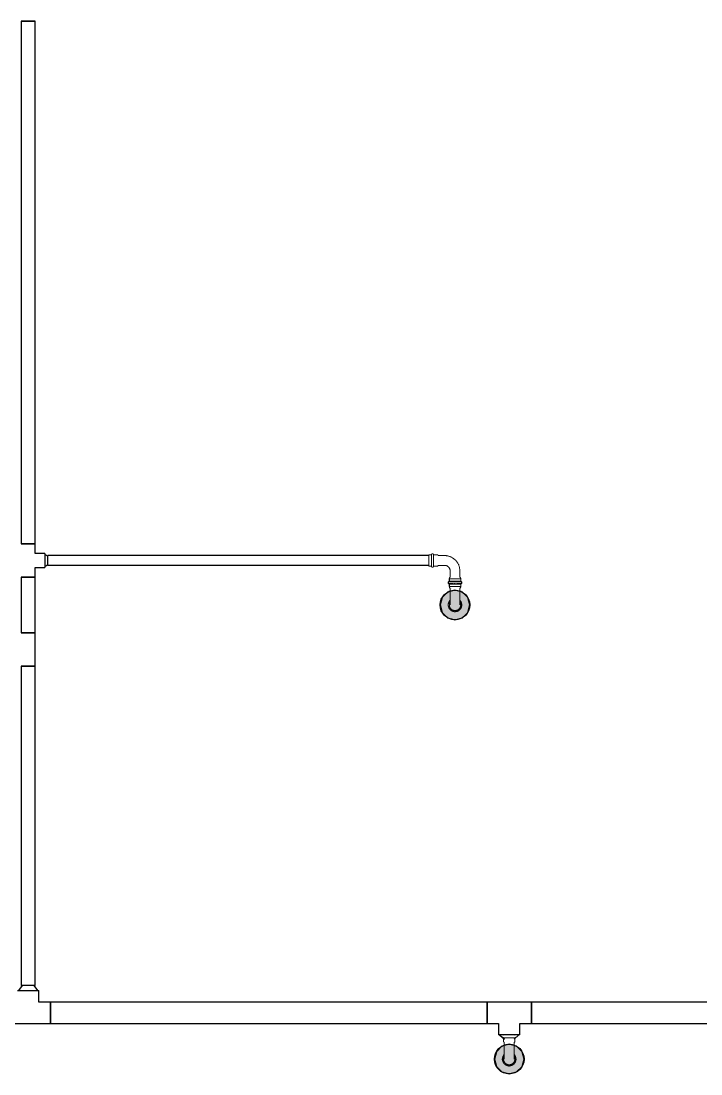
# Model space of a CAD drawing. Header units: inches. Extents: x -3327 to -1, y 8 to 1328.
# Drawn here: x -2197.8 to -2106.2, y 317.7 to 459.8 of the extents above; entities that cross this region are included whole.
import ezdxf

# ---------------------------------------------------------------- set-up
doc = ezdxf.new("R2010")
doc.units = ezdxf.units.IN
doc.header["$MEASUREMENT"] = 0
doc.layers.add('P-PIPE', color=3, linetype='Continuous', lineweight=9)
doc.layers.add('X - REF - FP', color=7, linetype='Continuous', true_color=0xb90000)

# ---------------------------------------------------------------- blocks, each defined once
blk = doc.blocks.new('Victaulic-VicPress316-Elbow 90-45deg Style P568_P571 - Standard-V12-SECOND LEVEL')
at = {"layer": 'P-PIPE'}
for p, q in [((-2140.07, 384.52), (-2140.07, 384.19)), ((-2139.31, 384.52), (-2140.07, 384.52)), ((-2140.07, 384.19), (-2139.31, 384.19)), ((-2140.07, 383.86), (-2140.07, 383.44)), ((-2138.54, 384.52), (-2139.31, 384.52)), ((-2139.31, 384.19), (-2138.54, 384.19)), ((-2138.54, 384.19), (-2138.54, 384.52)), ((-2138.54, 383.44), (-2138.54, 383.87)), ((-2139.96, 383.29), (-2139.96, 382.4)), ((-2139.77, 383.23), (-2139.77, 383.23)), ((-2138.65, 382.4), (-2138.65, 383.29))]:
    blk.add_line(p, q, dxfattribs=at)
at = {"layer": 'P-PIPE', "flags": 128}
for points in [[(-2140.07, 383.9), (-2140.08, 383.9), (-2140.09, 383.9), (-2140.09, 383.9), (-2140.1, 383.9), (-2140.1, 383.9), (-2140.11, 383.9), (-2140.11, 383.9), (-2140.12, 383.9), (-2140.12, 383.9), (-2140.13, 383.91), (-2140.14, 383.91), (-2140.14, 383.91), (-2140.15, 383.91), (-2140.15, 383.92), (-2140.16, 383.92), (-2140.16, 383.92), (-2140.17, 383.93), (-2140.17, 383.93), (-2140.17, 383.94), (-2140.18, 383.94), (-2140.18, 383.94), (-2140.19, 383.95), (-2140.19, 383.95), (-2140.19, 383.96), (-2140.2, 383.96), (-2140.2, 383.97), (-2140.2, 383.97), (-2140.2, 383.98), (-2140.21, 383.98), (-2140.21, 383.99), (-2140.21, 383.99), (-2140.21, 384), (-2140.21, 384), (-2140.22, 384.01), (-2140.22, 384.02), (-2140.22, 384.02), (-2140.22, 384.03), (-2140.22, 384.03), (-2140.22, 384.04), (-2140.22, 384.05), (-2140.22, 384.05), (-2140.22, 384.06), (-2140.22, 384.06), (-2140.22, 384.07), (-2140.22, 384.07), (-2140.21, 384.08), (-2140.21, 384.09), (-2140.21, 384.09), (-2140.21, 384.1), (-2140.21, 384.1), (-2140.2, 384.11), (-2140.2, 384.11), (-2140.2, 384.12), (-2140.19, 384.12), (-2140.19, 384.13), (-2140.19, 384.13), (-2140.18, 384.14), (-2140.18, 384.14), (-2140.18, 384.14), (-2140.17, 384.15), (-2140.17, 384.15), (-2140.16, 384.16), (-2140.16, 384.16), (-2140.15, 384.16), (-2140.15, 384.17), (-2140.14, 384.17), (-2140.14, 384.17), (-2140.13, 384.17), (-2140.13, 384.18), (-2140.12, 384.18), (-2140.12, 384.18), (-2140.11, 384.18), (-2140.11, 384.18), (-2140.1, 384.18), (-2140.09, 384.19), (-2140.09, 384.19), (-2140.08, 384.19), (-2140.08, 384.19), (-2140.07, 384.19)], [(-2139.31, 384.19), (-2139.34, 384.19), (-2139.37, 384.19), (-2139.4, 384.19), (-2139.43, 384.19), (-2139.46, 384.19), (-2139.49, 384.19), (-2139.52, 384.19), (-2139.55, 384.19), (-2139.58, 384.19), (-2139.61, 384.19), (-2139.63, 384.19), (-2139.66, 384.19), (-2139.69, 384.19), (-2139.71, 384.19), (-2139.74, 384.19), (-2139.76, 384.19), (-2139.79, 384.19), (-2139.81, 384.19), (-2139.84, 384.19), (-2139.86, 384.19), (-2139.88, 384.19), (-2139.9, 384.19), (-2139.92, 384.19), (-2139.93, 384.19), (-2139.95, 384.19), (-2139.97, 384.19), (-2139.98, 384.19), (-2140, 384.19), (-2140.01, 384.19), (-2140.02, 384.19), (-2140.03, 384.19), (-2140.04, 384.19), (-2140.05, 384.19), (-2140.06, 384.19), (-2140.06, 384.19), (-2140.07, 384.19), (-2140.07, 384.19), (-2140.07, 384.19), (-2140.07, 384.19), (-2140.07, 384.19)], [(-2140.07, 384.19), (-2140.07, 384.19), (-2140.07, 384.19), (-2140.07, 384.19), (-2140.06, 384.19), (-2140.06, 384.19), (-2140.05, 384.19), (-2140.04, 384.19), (-2140.03, 384.19)], [(-2140.06, 383.9), (-2140.07, 383.9), (-2140.07, 383.9), (-2140.07, 383.9), (-2140.07, 383.9), (-2140.07, 383.9)], [(-2140.07, 383.9), (-2140.07, 383.9), (-2140.07, 383.9), (-2140.07, 383.9), (-2140.06, 383.9), (-2140.06, 383.9), (-2140.05, 383.9), (-2140.04, 383.9), (-2140.03, 383.9), (-2140.02, 383.9), (-2140.01, 383.9), (-2140, 383.9), (-2139.99, 383.9), (-2139.97, 383.9), (-2139.96, 383.9), (-2139.94, 383.9), (-2139.92, 383.9), (-2139.9, 383.9), (-2139.88, 383.9), (-2139.86, 383.9), (-2139.84, 383.9), (-2139.82, 383.9), (-2139.8, 383.9), (-2139.77, 383.9), (-2139.75, 383.9), (-2139.72, 383.9), (-2139.7, 383.9), (-2139.67, 383.9), (-2139.64, 383.9), (-2139.61, 383.9), (-2139.58, 383.9), (-2139.56, 383.9), (-2139.53, 383.9)], [(-2139.44, 383.9), (-2139.41, 383.9), (-2139.38, 383.9), (-2139.35, 383.9), (-2139.32, 383.9), (-2139.31, 383.9)], [(-2138.54, 384.19), (-2138.54, 384.19), (-2138.54, 384.19), (-2138.55, 384.19), (-2138.55, 384.19), (-2138.56, 384.19), (-2138.56, 384.19), (-2138.57, 384.19), (-2138.58, 384.19), (-2138.59, 384.19), (-2138.6, 384.19), (-2138.61, 384.19), (-2138.63, 384.19), (-2138.64, 384.19), (-2138.66, 384.19), (-2138.67, 384.19), (-2138.69, 384.19), (-2138.71, 384.19), (-2138.73, 384.19), (-2138.75, 384.19), (-2138.77, 384.19), (-2138.8, 384.19), (-2138.82, 384.19), (-2138.84, 384.19), (-2138.87, 384.19), (-2138.89, 384.19), (-2138.92, 384.19), (-2138.95, 384.19), (-2138.97, 384.19), (-2139, 384.19), (-2139.03, 384.19), (-2139.06, 384.19), (-2139.09, 384.19), (-2139.12, 384.19), (-2139.15, 384.19), (-2139.18, 384.19), (-2139.21, 384.19), (-2139.24, 384.19), (-2139.27, 384.19), (-2139.3, 384.19), (-2139.31, 384.19)], [(-2139.31, 383.9), (-2139.28, 383.9), (-2139.25, 383.9), (-2139.22, 383.9)], [(-2139.1, 383.9), (-2139.07, 383.9), (-2139.04, 383.9), (-2139.01, 383.9), (-2138.98, 383.9), (-2138.95, 383.9), (-2138.93, 383.9), (-2138.9, 383.9), (-2138.87, 383.9), (-2138.85, 383.9), (-2138.83, 383.9)], [(-2138.83, 383.9), (-2138.8, 383.9), (-2138.78, 383.9), (-2138.76, 383.9), (-2138.74, 383.9), (-2138.72, 383.9), (-2138.7, 383.9), (-2138.68, 383.9), (-2138.66, 383.9), (-2138.65, 383.9), (-2138.63, 383.9), (-2138.62, 383.9), (-2138.6, 383.9), (-2138.59, 383.9), (-2138.58, 383.9), (-2138.57, 383.9), (-2138.56, 383.9), (-2138.56, 383.9), (-2138.55, 383.9), (-2138.55, 383.9), (-2138.54, 383.9), (-2138.54, 383.9), (-2138.54, 383.9), (-2138.54, 383.9)], [(-2138.58, 384.19), (-2138.57, 384.19), (-2138.56, 384.19), (-2138.56, 384.19), (-2138.55, 384.19), (-2138.55, 384.19), (-2138.54, 384.19), (-2138.54, 384.19), (-2138.54, 384.19), (-2138.54, 384.19)], [(-2138.54, 383.9), (-2138.54, 383.9), (-2138.54, 383.9), (-2138.55, 383.9), (-2138.55, 383.9), (-2138.56, 383.9)], [(-2138.54, 384.19), (-2138.53, 384.19), (-2138.53, 384.19), (-2138.52, 384.19), (-2138.52, 384.18), (-2138.51, 384.18), (-2138.51, 384.18), (-2138.5, 384.18), (-2138.49, 384.18), (-2138.49, 384.18), (-2138.48, 384.17), (-2138.48, 384.17), (-2138.47, 384.17), (-2138.47, 384.17), (-2138.46, 384.16), (-2138.46, 384.16), (-2138.45, 384.16), (-2138.45, 384.15), (-2138.44, 384.15), (-2138.44, 384.15), (-2138.44, 384.14), (-2138.43, 384.14), (-2138.43, 384.13), (-2138.42, 384.13), (-2138.42, 384.12), (-2138.42, 384.12), (-2138.42, 384.11), (-2138.41, 384.11), (-2138.41, 384.1), (-2138.41, 384.1), (-2138.4, 384.09), (-2138.4, 384.09), (-2138.4, 384.08), (-2138.4, 384.08), (-2138.4, 384.07), (-2138.4, 384.07), (-2138.4, 384.06), (-2138.4, 384.05), (-2138.4, 384.05), (-2138.4, 384.04), (-2138.4, 384.04), (-2138.4, 384.03), (-2138.4, 384.03), (-2138.4, 384.02), (-2138.4, 384.01), (-2138.4, 384.01), (-2138.4, 384), (-2138.4, 384), (-2138.4, 383.99), (-2138.41, 383.99), (-2138.41, 383.98), (-2138.41, 383.98), (-2138.41, 383.97), (-2138.42, 383.97), (-2138.42, 383.96), (-2138.42, 383.96), (-2138.43, 383.95), (-2138.43, 383.95), (-2138.43, 383.94), (-2138.44, 383.94), (-2138.44, 383.93), (-2138.45, 383.93), (-2138.45, 383.93), (-2138.46, 383.92), (-2138.46, 383.92), (-2138.47, 383.92), (-2138.47, 383.91), (-2138.48, 383.91), (-2138.48, 383.91), (-2138.49, 383.91), (-2138.49, 383.9), (-2138.5, 383.9), (-2138.5, 383.9), (-2138.51, 383.9), (-2138.51, 383.9), (-2138.52, 383.9), (-2138.53, 383.9), (-2138.53, 383.9), (-2138.54, 383.9), (-2138.54, 383.9)], [(-2139.96, 383.23), (-2139.97, 383.23), (-2139.98, 383.24), (-2139.99, 383.25), (-2140, 383.25), (-2140, 383.26), (-2140.01, 383.27), (-2140.02, 383.28), (-2140.02, 383.29), (-2140.03, 383.3), (-2140.04, 383.31), (-2140.04, 383.32), (-2140.05, 383.33), (-2140.05, 383.34), (-2140.06, 383.35), (-2140.06, 383.36), (-2140.06, 383.37), (-2140.07, 383.38), (-2140.07, 383.39), (-2140.07, 383.4), (-2140.07, 383.41), (-2140.07, 383.42), (-2140.07, 383.43), (-2140.07, 383.44), (-2140.07, 383.44)], [(-2139.96, 382.4), (-2139.96, 382.34), (-2139.96, 382.29), (-2139.96, 382.23), (-2139.96, 382.18), (-2139.96, 382.12), (-2139.96, 382.07), (-2139.96, 382.01), (-2139.96, 381.96), (-2139.96, 381.91), (-2139.96, 381.86), (-2139.96, 381.8), (-2139.96, 381.75), (-2139.96, 381.71), (-2139.96, 381.66), (-2139.96, 381.61), (-2139.96, 381.57), (-2139.96, 381.52), (-2139.96, 381.48), (-2139.96, 381.44), (-2139.96, 381.4), (-2139.96, 381.36), (-2139.96, 381.32), (-2139.96, 381.29), (-2139.96, 381.26), (-2139.96, 381.23), (-2139.96, 381.2), (-2139.96, 381.17), (-2139.96, 381.14), (-2139.96, 381.12), (-2139.96, 381.1), (-2139.96, 381.08), (-2139.96, 381.06), (-2139.96, 381.05), (-2139.96, 381.04), (-2139.96, 381.03), (-2139.96, 381.02), (-2139.96, 381.01), (-2139.96, 381.01), (-2139.96, 381), (-2139.96, 381)], [(-2138.54, 383.44), (-2138.54, 383.43), (-2138.54, 383.42), (-2138.54, 383.41), (-2138.54, 383.4), (-2138.55, 383.39), (-2138.55, 383.38), (-2138.55, 383.37), (-2138.55, 383.36), (-2138.56, 383.35), (-2138.56, 383.34), (-2138.57, 383.33), (-2138.57, 383.32), (-2138.58, 383.31), (-2138.58, 383.3), (-2138.59, 383.29), (-2138.59, 383.28), (-2138.6, 383.27), (-2138.61, 383.26), (-2138.62, 383.26), (-2138.62, 383.25), (-2138.63, 383.24), (-2138.64, 383.23), (-2138.65, 383.23), (-2138.65, 383.23)], [(-2138.65, 381), (-2138.65, 381.01), (-2138.65, 381.01), (-2138.65, 381.01), (-2138.65, 381.02), (-2138.65, 381.03), (-2138.65, 381.04), (-2138.65, 381.06), (-2138.65, 381.08), (-2138.65, 381.09), (-2138.65, 381.11), (-2138.65, 381.14), (-2138.65, 381.16), (-2138.65, 381.19), (-2138.65, 381.22), (-2138.65, 381.25), (-2138.65, 381.28), (-2138.65, 381.31), (-2138.65, 381.35), (-2138.65, 381.39), (-2138.65, 381.43), (-2138.65, 381.47), (-2138.65, 381.51), (-2138.65, 381.55), (-2138.65, 381.6), (-2138.65, 381.65), (-2138.65, 381.69), (-2138.65, 381.74), (-2138.65, 381.79), (-2138.65, 381.84), (-2138.65, 381.89), (-2138.65, 381.95), (-2138.65, 382), (-2138.65, 382.05), (-2138.65, 382.11), (-2138.65, 382.16), (-2138.65, 382.22), (-2138.65, 382.27), (-2138.65, 382.33), (-2138.65, 382.38), (-2138.65, 382.4)], [(-2139.96, 381.64), (-2139.99, 381.61), (-2140.01, 381.59), (-2140.03, 381.56), (-2140.05, 381.53), (-2140.07, 381.5), (-2140.09, 381.47), (-2140.11, 381.43), (-2140.13, 381.4), (-2140.14, 381.37), (-2140.16, 381.34), (-2140.17, 381.3), (-2140.18, 381.27), (-2140.19, 381.23), (-2140.2, 381.2), (-2140.21, 381.16), (-2140.21, 381.12), (-2140.22, 381.09), (-2140.22, 381.05), (-2140.22, 381.01), (-2140.22, 380.98), (-2140.22, 380.94), (-2140.21, 380.91), (-2140.21, 380.87), (-2140.2, 380.83), (-2140.2, 380.8), (-2140.19, 380.76), (-2140.18, 380.73), (-2140.16, 380.69), (-2140.15, 380.66), (-2140.14, 380.63), (-2140.12, 380.59), (-2140.1, 380.56), (-2140.08, 380.53), (-2140.07, 380.5), (-2140.04, 380.47), (-2140.02, 380.44), (-2140, 380.41), (-2139.97, 380.38), (-2139.95, 380.36), (-2139.92, 380.33), (-2139.9, 380.31), (-2139.87, 380.29), (-2139.84, 380.26), (-2139.81, 380.24), (-2139.78, 380.22), (-2139.75, 380.21), (-2139.71, 380.19), (-2139.68, 380.17), (-2139.65, 380.16), (-2139.61, 380.15), (-2139.58, 380.13), (-2139.54, 380.12), (-2139.51, 380.12), (-2139.47, 380.11), (-2139.44, 380.1), (-2139.4, 380.1), (-2139.36, 380.09), (-2139.33, 380.09), (-2139.31, 380.09)], [(-2139.97, 381.39), (-2139.98, 381.37), (-2140, 381.34), (-2140.01, 381.31), (-2140.02, 381.28), (-2140.03, 381.25), (-2140.04, 381.22), (-2140.05, 381.2), (-2140.06, 381.17), (-2140.06, 381.14), (-2140.07, 381.1), (-2140.07, 381.07), (-2140.07, 381.04), (-2140.07, 381.01), (-2140.07, 380.98), (-2140.07, 380.95), (-2140.07, 380.92), (-2140.07, 380.89), (-2140.06, 380.86), (-2140.05, 380.83), (-2140.05, 380.8), (-2140.04, 380.77), (-2140.03, 380.74), (-2140.02, 380.71), (-2140, 380.69), (-2139.99, 380.66), (-2139.98, 380.63), (-2139.96, 380.6), (-2139.94, 380.58), (-2139.93, 380.55), (-2139.91, 380.53), (-2139.89, 380.51), (-2139.87, 380.48), (-2139.85, 380.46), (-2139.82, 380.44), (-2139.8, 380.42), (-2139.78, 380.4), (-2139.75, 380.38), (-2139.73, 380.36), (-2139.7, 380.35), (-2139.68, 380.33), (-2139.65, 380.32), (-2139.62, 380.31), (-2139.59, 380.29), (-2139.56, 380.28), (-2139.53, 380.27), (-2139.51, 380.26), (-2139.48, 380.26), (-2139.45, 380.25), (-2139.42, 380.25), (-2139.38, 380.24), (-2139.35, 380.24), (-2139.32, 380.24), (-2139.31, 380.24)], [(-2139.31, 380.09), (-2139.27, 380.09), (-2139.23, 380.1), (-2139.2, 380.1), (-2139.16, 380.1), (-2139.13, 380.11), (-2139.09, 380.12), (-2139.06, 380.13), (-2139.02, 380.14), (-2138.99, 380.15), (-2138.95, 380.16), (-2138.92, 380.18), (-2138.89, 380.2), (-2138.85, 380.21), (-2138.82, 380.23), (-2138.79, 380.25), (-2138.76, 380.27), (-2138.73, 380.3), (-2138.71, 380.32), (-2138.68, 380.34), (-2138.65, 380.37), (-2138.63, 380.4), (-2138.6, 380.42), (-2138.58, 380.45), (-2138.56, 380.48), (-2138.54, 380.51), (-2138.52, 380.54), (-2138.5, 380.58), (-2138.49, 380.61), (-2138.47, 380.64), (-2138.46, 380.67), (-2138.44, 380.71), (-2138.43, 380.74), (-2138.42, 380.78), (-2138.42, 380.81), (-2138.41, 380.85), (-2138.4, 380.89), (-2138.4, 380.92), (-2138.4, 380.96), (-2138.4, 381), (-2138.4, 381.03), (-2138.4, 381.07), (-2138.4, 381.1), (-2138.41, 381.14), (-2138.41, 381.18), (-2138.42, 381.21), (-2138.43, 381.25), (-2138.44, 381.28), (-2138.45, 381.32), (-2138.46, 381.35), (-2138.48, 381.38), (-2138.49, 381.42), (-2138.51, 381.45), (-2138.53, 381.48), (-2138.55, 381.51), (-2138.57, 381.54), (-2138.59, 381.57), (-2138.61, 381.6), (-2138.64, 381.63)], [(-2139.31, 380.24), (-2139.28, 380.24), (-2139.25, 380.24), (-2139.22, 380.24), (-2139.18, 380.25), (-2139.15, 380.25), (-2139.12, 380.26), (-2139.1, 380.27), (-2139.07, 380.28), (-2139.04, 380.29), (-2139.01, 380.3), (-2138.98, 380.31), (-2138.95, 380.33), (-2138.93, 380.34), (-2138.9, 380.36), (-2138.87, 380.37), (-2138.85, 380.39), (-2138.83, 380.41), (-2138.8, 380.43), (-2138.78, 380.45), (-2138.76, 380.47), (-2138.74, 380.49), (-2138.72, 380.52), (-2138.7, 380.54), (-2138.68, 380.57), (-2138.66, 380.59), (-2138.65, 380.62), (-2138.63, 380.64), (-2138.62, 380.67), (-2138.6, 380.7), (-2138.59, 380.73), (-2138.58, 380.76), (-2138.57, 380.79), (-2138.56, 380.81), (-2138.56, 380.84), (-2138.55, 380.87), (-2138.55, 380.9), (-2138.54, 380.94), (-2138.54, 380.97), (-2138.54, 381), (-2138.54, 381.03), (-2138.54, 381.06), (-2138.55, 381.09), (-2138.55, 381.12), (-2138.55, 381.15), (-2138.56, 381.18), (-2138.57, 381.21), (-2138.58, 381.24), (-2138.59, 381.27), (-2138.6, 381.3), (-2138.61, 381.32), (-2138.62, 381.35), (-2138.64, 381.38), (-2138.65, 381.4)]]:
    blk.add_lwpolyline(points, dxfattribs=at)
blk = doc.blocks.new('Victaulic-VicPress316-Elbow 90-45deg Style P568_P571 - Standard-V13-SECOND LEVEL')
at = {"layer": 'P-PIPE'}
for p, q in [((-0.77, 3.52), (-0.77, 3.18)), ((0.77, 3.52), (-0.77, 3.52)), ((-0.77, 3.18), (0.77, 3.18)), ((-0.77, 2.89), (-0.77, 2.44)), ((-0.77, 2.89), (0.77, 2.89)), ((0.77, 3.18), (0.77, 3.52)), ((0.77, 2.44), (0.77, 2.89)), ((-0.66, 2.28), (-0.66, 1.39)), ((0.66, 1.39), (0.66, 2.28)), ((-3.18, 0.77), (-3.52, 0.77)), ((-3.52, 0.77), (-3.52, -0.77)), ((-3.18, -0.77), (-3.18, 0.77)), ((-2.44, 0.77), (-2.87, 0.77)), ((-1.39, 0.66), (-2.28, 0.66)), ((-3.52, -0.77), (-3.18, -0.77)), ((-2.87, -0.77), (-2.44, -0.77)), ((-2.28, -0.66), (-1.39, -0.66))]:
    blk.add_line(p, q, dxfattribs=at)
at = {"layer": 'P-PIPE', "flags": 128}
for points in [[(-0.77, 2.89), (-0.77, 2.89), (-0.78, 2.89), (-0.78, 2.89), (-0.79, 2.89), (-0.8, 2.89), (-0.8, 2.89), (-0.81, 2.9), (-0.81, 2.9), (-0.82, 2.9), (-0.82, 2.9), (-0.83, 2.9), (-0.83, 2.91), (-0.84, 2.91), (-0.84, 2.91), (-0.85, 2.92), (-0.85, 2.92), (-0.86, 2.92), (-0.86, 2.93), (-0.87, 2.93), (-0.87, 2.93), (-0.87, 2.94), (-0.88, 2.94), (-0.88, 2.95), (-0.89, 2.95), (-0.89, 2.96), (-0.89, 2.96), (-0.89, 2.97), (-0.9, 2.97), (-0.9, 2.98), (-0.9, 2.98), (-0.9, 2.99), (-0.91, 2.99), (-0.91, 3), (-0.91, 3.01), (-0.91, 3.01), (-0.91, 3.02), (-0.91, 3.02), (-0.91, 3.03), (-0.91, 3.03), (-0.91, 3.04), (-0.91, 3.05), (-0.91, 3.05), (-0.91, 3.06), (-0.91, 3.06), (-0.91, 3.07), (-0.91, 3.07), (-0.91, 3.08), (-0.9, 3.09), (-0.9, 3.09), (-0.9, 3.1), (-0.9, 3.1), (-0.89, 3.11), (-0.89, 3.11), (-0.89, 3.12), (-0.88, 3.12), (-0.88, 3.13), (-0.88, 3.13), (-0.87, 3.14), (-0.87, 3.14), (-0.86, 3.14), (-0.86, 3.15), (-0.86, 3.15), (-0.85, 3.15), (-0.85, 3.16), (-0.84, 3.16), (-0.84, 3.16), (-0.83, 3.17), (-0.83, 3.17), (-0.82, 3.17), (-0.82, 3.17), (-0.81, 3.17), (-0.8, 3.18), (-0.8, 3.18), (-0.79, 3.18), (-0.79, 3.18), (-0.78, 3.18), (-0.78, 3.18), (-0.77, 3.18), (-0.77, 3.18)], [(0.77, 3.18), (0.77, 3.18), (0.76, 3.18), (0.76, 3.18), (0.76, 3.18), (0.75, 3.18), (0.74, 3.18), (0.74, 3.18), (0.73, 3.18), (0.72, 3.18), (0.71, 3.18), (0.69, 3.18), (0.68, 3.18), (0.67, 3.18), (0.65, 3.18), (0.63, 3.18), (0.61, 3.18), (0.6, 3.18), (0.58, 3.18), (0.56, 3.18), (0.53, 3.18), (0.51, 3.18), (0.49, 3.18), (0.46, 3.18), (0.44, 3.18), (0.41, 3.18), (0.39, 3.18), (0.36, 3.18), (0.33, 3.18), (0.31, 3.18), (0.28, 3.18), (0.25, 3.18), (0.22, 3.18), (0.19, 3.18), (0.16, 3.18), (0.13, 3.18), (0.1, 3.18), (0.07, 3.18), (0.04, 3.18), (0.01, 3.18), (-0.02, 3.18), (-0.05, 3.18), (-0.08, 3.18), (-0.11, 3.18), (-0.14, 3.18), (-0.17, 3.18), (-0.2, 3.18), (-0.23, 3.18), (-0.26, 3.18), (-0.29, 3.18), (-0.32, 3.18), (-0.35, 3.18), (-0.37, 3.18), (-0.4, 3.18), (-0.43, 3.18), (-0.45, 3.18), (-0.48, 3.18), (-0.5, 3.18), (-0.52, 3.18), (-0.54, 3.18), (-0.57, 3.18), (-0.59, 3.18), (-0.6, 3.18), (-0.62, 3.18), (-0.64, 3.18), (-0.66, 3.18), (-0.67, 3.18), (-0.69, 3.18), (-0.7, 3.18), (-0.71, 3.18), (-0.72, 3.18), (-0.73, 3.18), (-0.74, 3.18), (-0.75, 3.18), (-0.75, 3.18), (-0.76, 3.18), (-0.76, 3.18), (-0.77, 3.18), (-0.77, 3.18), (-0.77, 3.18)], [(-0.77, 3.18), (-0.77, 3.18), (-0.76, 3.18), (-0.76, 3.18), (-0.76, 3.18), (-0.75, 3.18), (-0.74, 3.18), (-0.74, 3.18), (-0.73, 3.18)], [(-0.77, 2.89), (-0.77, 2.89), (-0.76, 2.89), (-0.76, 2.89), (-0.76, 2.89), (-0.75, 2.89), (-0.74, 2.89), (-0.74, 2.89), (-0.73, 2.89), (-0.72, 2.89), (-0.71, 2.89), (-0.69, 2.89), (-0.68, 2.89), (-0.67, 2.89), (-0.65, 2.89), (-0.63, 2.89), (-0.61, 2.89), (-0.6, 2.89), (-0.58, 2.89), (-0.56, 2.89), (-0.53, 2.89), (-0.51, 2.89), (-0.49, 2.89), (-0.46, 2.89), (-0.44, 2.89), (-0.41, 2.89), (-0.39, 2.89), (-0.36, 2.89), (-0.33, 2.89), (-0.31, 2.89), (-0.28, 2.89), (-0.25, 2.89), (-0.22, 2.89), (-0.19, 2.89), (-0.16, 2.89), (-0.13, 2.89), (-0.1, 2.89), (-0.07, 2.89), (-0.04, 2.89), (-0.01, 2.89), (0.02, 2.89), (0.05, 2.89), (0.08, 2.89), (0.11, 2.89), (0.14, 2.89), (0.17, 2.89), (0.2, 2.89), (0.23, 2.89), (0.26, 2.89), (0.29, 2.89), (0.32, 2.89), (0.35, 2.89), (0.37, 2.89), (0.4, 2.89), (0.43, 2.89), (0.45, 2.89), (0.48, 2.89), (0.5, 2.89), (0.52, 2.89), (0.54, 2.89), (0.57, 2.89), (0.59, 2.89), (0.6, 2.89), (0.62, 2.89), (0.64, 2.89), (0.66, 2.89), (0.67, 2.89), (0.69, 2.89), (0.7, 2.89), (0.71, 2.89), (0.72, 2.89), (0.73, 2.89), (0.74, 2.89), (0.75, 2.89), (0.75, 2.89), (0.76, 2.89), (0.76, 2.89), (0.77, 2.89), (0.77, 2.89), (0.77, 2.89)], [(-0.72, 2.89), (-0.73, 2.89), (-0.74, 2.89), (-0.75, 2.89), (-0.75, 2.89), (-0.76, 2.89), (-0.76, 2.89), (-0.77, 2.89), (-0.77, 2.89), (-0.77, 2.89)], [(0.72, 3.18), (0.73, 3.18), (0.74, 3.18), (0.75, 3.18), (0.75, 3.18), (0.76, 3.18), (0.76, 3.18), (0.77, 3.18), (0.77, 3.18), (0.77, 3.18)], [(0.77, 2.89), (0.77, 2.89), (0.76, 2.89), (0.76, 2.89), (0.76, 2.89), (0.75, 2.89), (0.74, 2.89), (0.74, 2.89), (0.73, 2.89)], [(0.77, 3.18), (0.77, 3.18), (0.78, 3.18), (0.78, 3.18), (0.79, 3.18), (0.8, 3.18), (0.8, 3.18), (0.81, 3.18), (0.81, 3.17), (0.82, 3.17), (0.82, 3.17), (0.83, 3.17), (0.83, 3.17), (0.84, 3.16), (0.84, 3.16), (0.85, 3.16), (0.85, 3.15), (0.86, 3.15), (0.86, 3.15), (0.87, 3.14), (0.87, 3.14), (0.87, 3.13), (0.88, 3.13), (0.88, 3.12), (0.89, 3.12), (0.89, 3.11), (0.89, 3.11), (0.89, 3.1), (0.9, 3.1), (0.9, 3.09), (0.9, 3.09), (0.9, 3.08), (0.91, 3.08), (0.91, 3.07), (0.91, 3.07), (0.91, 3.06), (0.91, 3.05), (0.91, 3.05), (0.91, 3.04), (0.91, 3.04), (0.91, 3.03), (0.91, 3.03), (0.91, 3.02), (0.91, 3.01), (0.91, 3.01), (0.91, 3), (0.91, 3), (0.91, 2.99), (0.9, 2.99), (0.9, 2.98), (0.9, 2.98), (0.9, 2.97), (0.89, 2.97), (0.89, 2.96), (0.89, 2.96), (0.88, 2.95), (0.88, 2.95), (0.88, 2.94), (0.87, 2.94), (0.87, 2.93), (0.86, 2.93), (0.86, 2.92), (0.86, 2.92), (0.85, 2.92), (0.85, 2.91), (0.84, 2.91), (0.84, 2.91), (0.83, 2.91), (0.83, 2.9), (0.82, 2.9), (0.82, 2.9), (0.81, 2.9), (0.8, 2.9), (0.8, 2.89), (0.79, 2.89), (0.79, 2.89), (0.78, 2.89), (0.78, 2.89), (0.77, 2.89), (0.77, 2.89)], [(-0.66, 2.22), (-0.67, 2.23), (-0.67, 2.23), (-0.68, 2.24), (-0.69, 2.25), (-0.7, 2.26), (-0.7, 2.27), (-0.71, 2.27), (-0.72, 2.28), (-0.72, 2.29), (-0.73, 2.3), (-0.73, 2.31), (-0.74, 2.32), (-0.74, 2.33), (-0.75, 2.34), (-0.75, 2.35), (-0.76, 2.36), (-0.76, 2.37), (-0.76, 2.38), (-0.76, 2.39), (-0.76, 2.4), (-0.77, 2.42), (-0.77, 2.43), (-0.77, 2.44), (-0.77, 2.44)], [(0.77, 2.44), (0.77, 2.43), (0.77, 2.42), (0.76, 2.41), (0.76, 2.4), (0.76, 2.38), (0.76, 2.37), (0.76, 2.36), (0.75, 2.35), (0.75, 2.34), (0.74, 2.33), (0.74, 2.32), (0.74, 2.31), (0.73, 2.3), (0.72, 2.29), (0.72, 2.29), (0.71, 2.28), (0.71, 2.27), (0.7, 2.26), (0.69, 2.25), (0.68, 2.24), (0.68, 2.24), (0.67, 2.23), (0.66, 2.22), (0.66, 2.22)], [(-3.18, 0.77), (-3.18, 0.77), (-3.18, 0.78), (-3.18, 0.78), (-3.18, 0.79), (-3.18, 0.8), (-3.18, 0.8), (-3.18, 0.81), (-3.17, 0.81), (-3.17, 0.82), (-3.17, 0.82), (-3.17, 0.83), (-3.17, 0.83), (-3.16, 0.84), (-3.16, 0.84), (-3.16, 0.85), (-3.15, 0.85), (-3.15, 0.86), (-3.15, 0.86), (-3.14, 0.87), (-3.14, 0.87), (-3.13, 0.87), (-3.13, 0.88), (-3.12, 0.88), (-3.12, 0.89), (-3.11, 0.89), (-3.11, 0.89), (-3.1, 0.89), (-3.1, 0.9), (-3.09, 0.9), (-3.09, 0.9), (-3.08, 0.9), (-3.08, 0.91), (-3.07, 0.91), (-3.07, 0.91), (-3.06, 0.91), (-3.05, 0.91), (-3.05, 0.91), (-3.04, 0.91), (-3.04, 0.91), (-3.03, 0.91), (-3.03, 0.91), (-3.02, 0.91), (-3.01, 0.91), (-3.01, 0.91), (-3, 0.91), (-3, 0.91), (-2.99, 0.91), (-2.99, 0.9), (-2.98, 0.9), (-2.98, 0.9), (-2.97, 0.9), (-2.97, 0.89), (-2.96, 0.89), (-2.96, 0.89), (-2.95, 0.88), (-2.95, 0.88), (-2.94, 0.88), (-2.94, 0.87), (-2.93, 0.87), (-2.93, 0.86), (-2.92, 0.86), (-2.92, 0.86), (-2.92, 0.85), (-2.91, 0.85), (-2.91, 0.84), (-2.91, 0.84), (-2.91, 0.83), (-2.9, 0.83), (-2.9, 0.82), (-2.9, 0.82), (-2.9, 0.81), (-2.9, 0.8), (-2.89, 0.8), (-2.89, 0.79), (-2.89, 0.79), (-2.89, 0.78), (-2.89, 0.78), (-2.89, 0.77), (-2.89, 0.77)], [(-3.18, 0.77), (-3.18, 0.77), (-3.18, 0.76), (-3.18, 0.76), (-3.18, 0.76), (-3.18, 0.75), (-3.18, 0.74), (-3.18, 0.74), (-3.18, 0.73), (-3.18, 0.72), (-3.18, 0.71), (-3.18, 0.69), (-3.18, 0.68), (-3.18, 0.67), (-3.18, 0.65), (-3.18, 0.63), (-3.18, 0.61), (-3.18, 0.6), (-3.18, 0.58), (-3.18, 0.56), (-3.18, 0.53), (-3.18, 0.51), (-3.18, 0.49), (-3.18, 0.46), (-3.18, 0.44), (-3.18, 0.41), (-3.18, 0.39), (-3.18, 0.36), (-3.18, 0.33), (-3.18, 0.31), (-3.18, 0.28), (-3.18, 0.25), (-3.18, 0.22), (-3.18, 0.19), (-3.18, 0.16), (-3.18, 0.13), (-3.18, 0.1), (-3.18, 0.07), (-3.18, 0.04), (-3.18, 0.01), (-3.18, -0.02), (-3.18, -0.05), (-3.18, -0.08), (-3.18, -0.11), (-3.18, -0.14), (-3.18, -0.17), (-3.18, -0.2), (-3.18, -0.23), (-3.18, -0.26), (-3.18, -0.29), (-3.18, -0.32), (-3.18, -0.35), (-3.18, -0.37), (-3.18, -0.4), (-3.18, -0.43), (-3.18, -0.45), (-3.18, -0.48), (-3.18, -0.5), (-3.18, -0.52), (-3.18, -0.54), (-3.18, -0.57), (-3.18, -0.59), (-3.18, -0.6), (-3.18, -0.62), (-3.18, -0.64), (-3.18, -0.66), (-3.18, -0.67), (-3.18, -0.69), (-3.18, -0.7), (-3.18, -0.71), (-3.18, -0.72), (-3.18, -0.73), (-3.18, -0.74), (-3.18, -0.75), (-3.18, -0.75), (-3.18, -0.76), (-3.18, -0.76), (-3.18, -0.77), (-3.18, -0.77), (-3.18, -0.77)], [(-3.18, 0.72), (-3.18, 0.73), (-3.18, 0.74), (-3.18, 0.75), (-3.18, 0.75), (-3.18, 0.76), (-3.18, 0.76), (-3.18, 0.77), (-3.18, 0.77), (-3.18, 0.77)], [(-2.89, 0.48), (-2.89, 0.5), (-2.89, 0.52), (-2.89, 0.54), (-2.89, 0.57), (-2.89, 0.59), (-2.89, 0.6), (-2.89, 0.62), (-2.89, 0.64), (-2.89, 0.66), (-2.89, 0.67), (-2.89, 0.69), (-2.89, 0.7), (-2.89, 0.71), (-2.89, 0.72), (-2.89, 0.73), (-2.89, 0.74), (-2.89, 0.75), (-2.89, 0.75), (-2.89, 0.76), (-2.89, 0.76), (-2.89, 0.77), (-2.89, 0.77), (-2.89, 0.77)], [(-2.89, 0.77), (-2.89, 0.77), (-2.89, 0.76), (-2.89, 0.76), (-2.89, 0.76), (-2.89, 0.75), (-2.89, 0.74)], [(-2.89, -0.53), (-2.89, -0.51), (-2.89, -0.49), (-2.89, -0.46), (-2.89, -0.44), (-2.89, -0.41), (-2.89, -0.39), (-2.89, -0.36), (-2.89, -0.33), (-2.89, -0.31), (-2.89, -0.28), (-2.89, -0.25), (-2.89, -0.22), (-2.89, -0.19), (-2.89, -0.16), (-2.89, -0.13), (-2.89, -0.1), (-2.89, -0.07), (-2.89, -0.04), (-2.89, -0.01), (-2.89, 0.02), (-2.89, 0.05), (-2.89, 0.08), (-2.89, 0.11), (-2.89, 0.14), (-2.89, 0.17), (-2.89, 0.2), (-2.89, 0.23), (-2.89, 0.26), (-2.89, 0.29), (-2.89, 0.32), (-2.89, 0.35), (-2.89, 0.37), (-2.89, 0.4), (-2.89, 0.43)], [(-2.44, 0.77), (-2.43, 0.77), (-2.42, 0.77), (-2.41, 0.76), (-2.4, 0.76), (-2.38, 0.76), (-2.37, 0.76), (-2.36, 0.76), (-2.35, 0.75), (-2.34, 0.75), (-2.33, 0.74), (-2.32, 0.74), (-2.31, 0.74), (-2.3, 0.73), (-2.29, 0.72), (-2.29, 0.72), (-2.28, 0.71), (-2.27, 0.71), (-2.26, 0.7), (-2.25, 0.69), (-2.24, 0.68), (-2.24, 0.68), (-2.23, 0.67), (-2.22, 0.66), (-2.22, 0.66)], [(-0.66, 1.39), (-0.66, 1.36), (-0.66, 1.33), (-0.66, 1.3), (-0.67, 1.28), (-0.67, 1.25), (-0.68, 1.22), (-0.69, 1.19), (-0.69, 1.16), (-0.7, 1.13), (-0.72, 1.11), (-0.73, 1.08), (-0.74, 1.05), (-0.75, 1.03), (-0.77, 1), (-0.79, 0.98), (-0.8, 0.95), (-0.82, 0.93), (-0.84, 0.91), (-0.86, 0.89), (-0.88, 0.87), (-0.9, 0.85), (-0.92, 0.83), (-0.95, 0.81), (-0.97, 0.79), (-1, 0.77), (-1.02, 0.76), (-1.05, 0.74), (-1.07, 0.73), (-1.1, 0.72), (-1.13, 0.71), (-1.15, 0.7), (-1.18, 0.69), (-1.21, 0.68), (-1.24, 0.67), (-1.27, 0.67), (-1.3, 0.66), (-1.33, 0.66), (-1.36, 0.66), (-1.39, 0.66), (-1.39, 0.66)], [(-1.39, -0.66), (-1.31, -0.66), (-1.23, -0.65), (-1.15, -0.64), (-1.07, -0.63), (-0.99, -0.62), (-0.91, -0.6), (-0.83, -0.58), (-0.75, -0.55), (-0.67, -0.53), (-0.59, -0.5), (-0.52, -0.46), (-0.45, -0.43), (-0.37, -0.39), (-0.3, -0.34), (-0.24, -0.3), (-0.17, -0.25), (-0.1, -0.2), (-0.04, -0.15), (0.02, -0.09), (0.08, -0.04), (0.13, 0.02), (0.19, 0.09), (0.24, 0.15), (0.29, 0.22), (0.33, 0.29), (0.38, 0.35), (0.42, 0.43), (0.45, 0.5), (0.49, 0.57), (0.52, 0.65), (0.55, 0.73), (0.57, 0.81), (0.59, 0.88), (0.61, 0.96), (0.63, 1.04), (0.64, 1.13), (0.65, 1.21), (0.65, 1.29), (0.66, 1.37), (0.66, 1.39)], [(-3.18, -0.77), (-3.18, -0.77), (-3.18, -0.76), (-3.18, -0.76), (-3.18, -0.76), (-3.18, -0.75), (-3.18, -0.74), (-3.18, -0.74), (-3.18, -0.73)], [(-2.89, -0.77), (-2.89, -0.77), (-2.89, -0.78), (-2.89, -0.78), (-2.89, -0.79), (-2.89, -0.8), (-2.89, -0.8), (-2.9, -0.81), (-2.9, -0.81), (-2.9, -0.82), (-2.9, -0.82), (-2.9, -0.83), (-2.91, -0.83), (-2.91, -0.84), (-2.91, -0.84), (-2.92, -0.85), (-2.92, -0.85), (-2.92, -0.86), (-2.93, -0.86), (-2.93, -0.87), (-2.93, -0.87), (-2.94, -0.87), (-2.94, -0.88), (-2.95, -0.88), (-2.95, -0.89), (-2.96, -0.89), (-2.96, -0.89), (-2.97, -0.89), (-2.97, -0.9), (-2.98, -0.9), (-2.98, -0.9), (-2.99, -0.9), (-2.99, -0.91), (-3, -0.91), (-3.01, -0.91), (-3.01, -0.91), (-3.02, -0.91), (-3.02, -0.91), (-3.03, -0.91), (-3.03, -0.91), (-3.04, -0.91), (-3.05, -0.91), (-3.05, -0.91), (-3.06, -0.91), (-3.06, -0.91), (-3.07, -0.91), (-3.07, -0.91), (-3.08, -0.91), (-3.09, -0.9), (-3.09, -0.9), (-3.1, -0.9), (-3.1, -0.9), (-3.11, -0.89), (-3.11, -0.89), (-3.12, -0.89), (-3.12, -0.88), (-3.13, -0.88), (-3.13, -0.88), (-3.14, -0.87), (-3.14, -0.87), (-3.14, -0.86), (-3.15, -0.86), (-3.15, -0.86), (-3.15, -0.85), (-3.16, -0.85), (-3.16, -0.84), (-3.16, -0.84), (-3.17, -0.83), (-3.17, -0.83), (-3.17, -0.82), (-3.17, -0.82), (-3.17, -0.81), (-3.18, -0.8), (-3.18, -0.8), (-3.18, -0.79), (-3.18, -0.79), (-3.18, -0.78), (-3.18, -0.78), (-3.18, -0.77), (-3.18, -0.77)], [(-2.89, -0.77), (-2.89, -0.77), (-2.89, -0.76), (-2.89, -0.76), (-2.89, -0.76), (-2.89, -0.75), (-2.89, -0.74), (-2.89, -0.74), (-2.89, -0.73), (-2.89, -0.72), (-2.89, -0.71), (-2.89, -0.69), (-2.89, -0.68), (-2.89, -0.67), (-2.89, -0.65), (-2.89, -0.63), (-2.89, -0.61), (-2.89, -0.6), (-2.89, -0.58), (-2.89, -0.56), (-2.89, -0.54)], [(-2.89, -0.75), (-2.89, -0.76), (-2.89, -0.76), (-2.89, -0.77), (-2.89, -0.77), (-2.89, -0.77)], [(-2.22, -0.66), (-2.23, -0.67), (-2.23, -0.67), (-2.24, -0.68), (-2.25, -0.69), (-2.26, -0.7), (-2.27, -0.7), (-2.27, -0.71), (-2.28, -0.72), (-2.29, -0.72), (-2.3, -0.73), (-2.31, -0.73), (-2.32, -0.74), (-2.33, -0.74), (-2.34, -0.75), (-2.35, -0.75), (-2.36, -0.76), (-2.37, -0.76), (-2.38, -0.76), (-2.39, -0.76), (-2.4, -0.76), (-2.42, -0.77), (-2.43, -0.77), (-2.44, -0.77), (-2.44, -0.77)]]:
    blk.add_lwpolyline(points, dxfattribs=at)
blk = doc.blocks.new('Victaulic-VicPress316-Elbow 90-45deg Style P568_P571 - Standard-V14-SECOND LEVEL')
at = {"layer": 'P-PIPE'}
for p, q in [((-2132.77, 322.6), (-2132.77, 322.18)), ((-2131.23, 322.92), (-2131.22, 322.92)), ((-2131.23, 322.18), (-2131.23, 322.6)), ((-2132.66, 322.03), (-2132.66, 321.14)), ((-2131.34, 321.14), (-2131.34, 322.03))]:
    blk.add_line(p, q, dxfattribs=at)
at = {"layer": 'P-PIPE', "flags": 128}
for points in [[(-2132.77, 322.63), (-2132.77, 322.63), (-2132.78, 322.63), (-2132.78, 322.63), (-2132.79, 322.64), (-2132.8, 322.64), (-2132.8, 322.64), (-2132.81, 322.64), (-2132.81, 322.64), (-2132.82, 322.64), (-2132.82, 322.64), (-2132.83, 322.65), (-2132.83, 322.65), (-2132.84, 322.65), (-2132.84, 322.66), (-2132.85, 322.66), (-2132.85, 322.66), (-2132.86, 322.67), (-2132.86, 322.67), (-2132.87, 322.67), (-2132.87, 322.68), (-2132.87, 322.68), (-2132.88, 322.69), (-2132.88, 322.69), (-2132.89, 322.7), (-2132.89, 322.7), (-2132.89, 322.71), (-2132.89, 322.71), (-2132.9, 322.72), (-2132.9, 322.72), (-2132.9, 322.73)], [(-2132.78, 322.92), (-2132.78, 322.92), (-2132.77, 322.92)], [(-2132.76, 322.92), (-2132.76, 322.92), (-2132.77, 322.92), (-2132.77, 322.92), (-2132.77, 322.92)], [(-2132.77, 322.92), (-2132.77, 322.92), (-2132.76, 322.92), (-2132.76, 322.92)], [(-2132.75, 322.63), (-2132.76, 322.63), (-2132.76, 322.63), (-2132.76, 322.63), (-2132.77, 322.63), (-2132.77, 322.63), (-2132.77, 322.63)], [(-2132.77, 322.63), (-2132.77, 322.63), (-2132.76, 322.63), (-2132.76, 322.63), (-2132.76, 322.63), (-2132.75, 322.63), (-2132.74, 322.63), (-2132.74, 322.63), (-2132.73, 322.63), (-2132.72, 322.63), (-2132.71, 322.63), (-2132.69, 322.63), (-2132.68, 322.63), (-2132.67, 322.63), (-2132.65, 322.63), (-2132.63, 322.63), (-2132.61, 322.63), (-2132.6, 322.63), (-2132.58, 322.63), (-2132.56, 322.63), (-2132.53, 322.63), (-2132.51, 322.63), (-2132.49, 322.63), (-2132.46, 322.63), (-2132.44, 322.63), (-2132.41, 322.63), (-2132.39, 322.63), (-2132.36, 322.63), (-2132.33, 322.63), (-2132.31, 322.63), (-2132.28, 322.63), (-2132.25, 322.63), (-2132.22, 322.63), (-2132.19, 322.63), (-2132.16, 322.63), (-2132.13, 322.63), (-2132.1, 322.63), (-2132.07, 322.63), (-2132.04, 322.63), (-2132.02, 322.63)], [(-2131.97, 322.63), (-2131.94, 322.63), (-2131.91, 322.63), (-2131.88, 322.63), (-2131.85, 322.63), (-2131.82, 322.63), (-2131.79, 322.63), (-2131.76, 322.63), (-2131.73, 322.63), (-2131.7, 322.63), (-2131.67, 322.63), (-2131.65, 322.63), (-2131.62, 322.63), (-2131.59, 322.63), (-2131.57, 322.63), (-2131.54, 322.63), (-2131.52, 322.63), (-2131.49, 322.63), (-2131.47, 322.63), (-2131.45, 322.63), (-2131.43, 322.63), (-2131.41, 322.63), (-2131.39, 322.63), (-2131.37, 322.63), (-2131.36, 322.63), (-2131.34, 322.63), (-2131.32, 322.63), (-2131.31, 322.63), (-2131.3, 322.63), (-2131.29, 322.63), (-2131.28, 322.63), (-2131.27, 322.63), (-2131.26, 322.63), (-2131.25, 322.63), (-2131.24, 322.63), (-2131.24, 322.63), (-2131.24, 322.63), (-2131.23, 322.63), (-2131.23, 322.63), (-2131.23, 322.63)], [(-2131.23, 322.63), (-2131.23, 322.63), (-2131.24, 322.63), (-2131.24, 322.63), (-2131.24, 322.63), (-2131.25, 322.63)], [(-2131.24, 322.92), (-2131.24, 322.92), (-2131.23, 322.92), (-2131.23, 322.92), (-2131.23, 322.92)], [(-2131.23, 322.92), (-2131.23, 322.92), (-2131.24, 322.92), (-2131.24, 322.92), (-2131.24, 322.92)], [(-2131.1, 322.72), (-2131.1, 322.72), (-2131.1, 322.71), (-2131.11, 322.71), (-2131.11, 322.7), (-2131.11, 322.7), (-2131.12, 322.69), (-2131.12, 322.69), (-2131.12, 322.68), (-2131.13, 322.68), (-2131.13, 322.68), (-2131.14, 322.67), (-2131.14, 322.67), (-2131.14, 322.66), (-2131.15, 322.66), (-2131.15, 322.66), (-2131.16, 322.65), (-2131.16, 322.65), (-2131.17, 322.65), (-2131.17, 322.65), (-2131.18, 322.64), (-2131.18, 322.64), (-2131.19, 322.64), (-2131.2, 322.64), (-2131.2, 322.64), (-2131.21, 322.64), (-2131.21, 322.63), (-2131.22, 322.63), (-2131.22, 322.63), (-2131.23, 322.63), (-2131.23, 322.63)], [(-2132.66, 321.96), (-2132.67, 321.97), (-2132.67, 321.98), (-2132.68, 321.98), (-2132.69, 321.99), (-2132.7, 322), (-2132.7, 322.01), (-2132.71, 322.02), (-2132.72, 322.03), (-2132.72, 322.04), (-2132.73, 322.04), (-2132.73, 322.05), (-2132.74, 322.06), (-2132.74, 322.07), (-2132.75, 322.08), (-2132.75, 322.09), (-2132.76, 322.1), (-2132.76, 322.12), (-2132.76, 322.13), (-2132.76, 322.14), (-2132.76, 322.15), (-2132.77, 322.16), (-2132.77, 322.17), (-2132.77, 322.18), (-2132.77, 322.18)], [(-2132.66, 321.14), (-2132.66, 321.08), (-2132.66, 321.02), (-2132.66, 320.97), (-2132.66, 320.91), (-2132.66, 320.86), (-2132.66, 320.8), (-2132.66, 320.75), (-2132.66, 320.7), (-2132.66, 320.65), (-2132.66, 320.59), (-2132.66, 320.54), (-2132.66, 320.49), (-2132.66, 320.44), (-2132.66, 320.4), (-2132.66, 320.35), (-2132.66, 320.3), (-2132.66, 320.26), (-2132.66, 320.22), (-2132.66, 320.18), (-2132.66, 320.14), (-2132.66, 320.1), (-2132.66, 320.06), (-2132.66, 320.03), (-2132.66, 319.99), (-2132.66, 319.96), (-2132.66, 319.93), (-2132.66, 319.91), (-2132.66, 319.88), (-2132.66, 319.86), (-2132.66, 319.84), (-2132.66, 319.82), (-2132.66, 319.8), (-2132.66, 319.79), (-2132.66, 319.77), (-2132.66, 319.76), (-2132.66, 319.75), (-2132.66, 319.75), (-2132.66, 319.74), (-2132.66, 319.74), (-2132.66, 319.74)], [(-2131.23, 322.18), (-2131.23, 322.17), (-2131.23, 322.16), (-2131.24, 322.15), (-2131.24, 322.14), (-2131.24, 322.13), (-2131.24, 322.12), (-2131.24, 322.11), (-2131.25, 322.1), (-2131.25, 322.09), (-2131.26, 322.08), (-2131.26, 322.07), (-2131.26, 322.06), (-2131.27, 322.05), (-2131.28, 322.04), (-2131.28, 322.03), (-2131.29, 322.02), (-2131.29, 322.01), (-2131.3, 322), (-2131.31, 321.99), (-2131.32, 321.99), (-2131.32, 321.98), (-2131.33, 321.97), (-2131.34, 321.97), (-2131.34, 321.96)], [(-2131.34, 319.74), (-2131.34, 319.74), (-2131.34, 319.75), (-2131.34, 319.75), (-2131.34, 319.76), (-2131.34, 319.77), (-2131.34, 319.78), (-2131.34, 319.8), (-2131.34, 319.81), (-2131.34, 319.83), (-2131.34, 319.85), (-2131.34, 319.88), (-2131.34, 319.9), (-2131.34, 319.93), (-2131.34, 319.96), (-2131.34, 319.99), (-2131.34, 320.02), (-2131.34, 320.05), (-2131.34, 320.09), (-2131.34, 320.13), (-2131.34, 320.17), (-2131.34, 320.21), (-2131.34, 320.25), (-2131.34, 320.29), (-2131.34, 320.34), (-2131.34, 320.38), (-2131.34, 320.43), (-2131.34, 320.48), (-2131.34, 320.53), (-2131.34, 320.58), (-2131.34, 320.63), (-2131.34, 320.68), (-2131.34, 320.74), (-2131.34, 320.79), (-2131.34, 320.84), (-2131.34, 320.9), (-2131.34, 320.95), (-2131.34, 321.01), (-2131.34, 321.07), (-2131.34, 321.12), (-2131.34, 321.14)], [(-2132.66, 320.37), (-2132.68, 320.35), (-2132.7, 320.32), (-2132.73, 320.3), (-2132.75, 320.27), (-2132.77, 320.24), (-2132.79, 320.2), (-2132.8, 320.17), (-2132.82, 320.14), (-2132.84, 320.11), (-2132.85, 320.07), (-2132.86, 320.04), (-2132.87, 320), (-2132.88, 319.97), (-2132.89, 319.93), (-2132.9, 319.9), (-2132.9, 319.86), (-2132.91, 319.83), (-2132.91, 319.79), (-2132.91, 319.75), (-2132.91, 319.72), (-2132.91, 319.68), (-2132.91, 319.64), (-2132.9, 319.61), (-2132.9, 319.57), (-2132.89, 319.54), (-2132.88, 319.5), (-2132.87, 319.47), (-2132.86, 319.43), (-2132.84, 319.4), (-2132.83, 319.36), (-2132.81, 319.33), (-2132.8, 319.3), (-2132.78, 319.27), (-2132.76, 319.24), (-2132.74, 319.21), (-2132.72, 319.18), (-2132.69, 319.15), (-2132.67, 319.12), (-2132.64, 319.1), (-2132.62, 319.07), (-2132.59, 319.05), (-2132.56, 319.02), (-2132.53, 319), (-2132.5, 318.98), (-2132.47, 318.96), (-2132.44, 318.94), (-2132.41, 318.93), (-2132.37, 318.91), (-2132.34, 318.9), (-2132.31, 318.88), (-2132.27, 318.87), (-2132.24, 318.86), (-2132.2, 318.85), (-2132.16, 318.85), (-2132.13, 318.84), (-2132.09, 318.84), (-2132.06, 318.83), (-2132.02, 318.83), (-2132, 318.83)], [(-2132.66, 320.13), (-2132.68, 320.1), (-2132.69, 320.08), (-2132.7, 320.05), (-2132.71, 320.02), (-2132.72, 319.99), (-2132.73, 319.96), (-2132.74, 319.93), (-2132.75, 319.9), (-2132.76, 319.87), (-2132.76, 319.84), (-2132.76, 319.81), (-2132.77, 319.78), (-2132.77, 319.75), (-2132.77, 319.72), (-2132.76, 319.69), (-2132.76, 319.66), (-2132.76, 319.63), (-2132.75, 319.6), (-2132.75, 319.57), (-2132.74, 319.54), (-2132.73, 319.51), (-2132.72, 319.48), (-2132.71, 319.45), (-2132.7, 319.42), (-2132.68, 319.4), (-2132.67, 319.37), (-2132.65, 319.34), (-2132.64, 319.32), (-2132.62, 319.29), (-2132.6, 319.27), (-2132.58, 319.24), (-2132.56, 319.22), (-2132.54, 319.2), (-2132.52, 319.18), (-2132.49, 319.16), (-2132.47, 319.14), (-2132.45, 319.12), (-2132.42, 319.1), (-2132.4, 319.09), (-2132.37, 319.07), (-2132.34, 319.06), (-2132.31, 319.04), (-2132.29, 319.03), (-2132.26, 319.02), (-2132.23, 319.01), (-2132.2, 319), (-2132.17, 319), (-2132.14, 318.99), (-2132.11, 318.98), (-2132.08, 318.98), (-2132.05, 318.98), (-2132.02, 318.98), (-2132, 318.98)], [(-2132, 318.83), (-2131.96, 318.83), (-2131.93, 318.83), (-2131.89, 318.84), (-2131.85, 318.84), (-2131.82, 318.85), (-2131.78, 318.86), (-2131.75, 318.87), (-2131.71, 318.88), (-2131.68, 318.89), (-2131.64, 318.9), (-2131.61, 318.92), (-2131.58, 318.93), (-2131.55, 318.95), (-2131.52, 318.97), (-2131.49, 318.99), (-2131.46, 319.01), (-2131.43, 319.03), (-2131.4, 319.06), (-2131.37, 319.08), (-2131.35, 319.11), (-2131.32, 319.13), (-2131.3, 319.16), (-2131.27, 319.19), (-2131.25, 319.22), (-2131.23, 319.25), (-2131.21, 319.28), (-2131.2, 319.31), (-2131.18, 319.35), (-2131.16, 319.38), (-2131.15, 319.41), (-2131.14, 319.45), (-2131.13, 319.48), (-2131.12, 319.52), (-2131.11, 319.55), (-2131.1, 319.59), (-2131.1, 319.62), (-2131.09, 319.66), (-2131.09, 319.7), (-2131.09, 319.73), (-2131.09, 319.77), (-2131.09, 319.81), (-2131.09, 319.84), (-2131.1, 319.88), (-2131.1, 319.91), (-2131.11, 319.95), (-2131.12, 319.99), (-2131.13, 320.02), (-2131.14, 320.05), (-2131.16, 320.09), (-2131.17, 320.12), (-2131.19, 320.16), (-2131.2, 320.19), (-2131.22, 320.22), (-2131.24, 320.25), (-2131.26, 320.28), (-2131.28, 320.31), (-2131.31, 320.34), (-2131.33, 320.36), (-2131.35, 320.38)], [(-2132, 318.98), (-2131.97, 318.98), (-2131.94, 318.98), (-2131.91, 318.98), (-2131.88, 318.99), (-2131.85, 318.99), (-2131.82, 319), (-2131.79, 319.01), (-2131.76, 319.02), (-2131.73, 319.03), (-2131.7, 319.04), (-2131.67, 319.05), (-2131.65, 319.06), (-2131.62, 319.08), (-2131.59, 319.09), (-2131.57, 319.11), (-2131.54, 319.13), (-2131.52, 319.15), (-2131.49, 319.17), (-2131.47, 319.19), (-2131.45, 319.21), (-2131.43, 319.23), (-2131.41, 319.25), (-2131.39, 319.28), (-2131.37, 319.3), (-2131.36, 319.33), (-2131.34, 319.35), (-2131.32, 319.38), (-2131.31, 319.41), (-2131.3, 319.44), (-2131.29, 319.47), (-2131.28, 319.49), (-2131.27, 319.52), (-2131.26, 319.55), (-2131.25, 319.58), (-2131.24, 319.61), (-2131.24, 319.64), (-2131.24, 319.67), (-2131.23, 319.7), (-2131.23, 319.73), (-2131.23, 319.77), (-2131.24, 319.8), (-2131.24, 319.83), (-2131.24, 319.86), (-2131.25, 319.89), (-2131.25, 319.92), (-2131.26, 319.95), (-2131.27, 319.98), (-2131.28, 320.01), (-2131.29, 320.03), (-2131.3, 320.06), (-2131.32, 320.09), (-2131.33, 320.12), (-2131.34, 320.14)]]:
    blk.add_lwpolyline(points, dxfattribs=at)
at = {"layer": 'P-PIPE'}
blk.add_arc((-2132, 319.74), 0.657, 359.191, 0.809, dxfattribs=at)

msp = doc.modelspace()

# ---------------------------------------------------------------- hatches: boundary and pattern name
at = {"layer": 'X - REF - FP'}
h = msp.add_hatch(color=256, dxfattribs=at)
edge = h.paths.add_edge_path(flags=0)
edge.add_arc((-2139.31, 381), 2, 0, 360)
for points in [[(-2139.31, 379), (-2138.31, 379.27), (-2137.58, 380), (-2137.31, 381), (-2137.58, 382), (-2138.31, 382.74), (-2139.31, 383), (-2140.31, 382.74), (-2141.04, 382), (-2141.31, 381), (-2141.04, 380), (-2140.31, 379.27), (-2139.77, 379.13)], [(-2132, 317.74), (-2131, 318.01), (-2130.27, 318.74), (-2130, 319.74), (-2130.27, 320.74), (-2131, 321.47), (-2132, 321.74), (-2133, 321.47), (-2133.73, 320.74), (-2134, 319.74), (-2133.73, 318.74), (-2133, 318.01)]]:
    msp.add_hatch(color=256, dxfattribs=at).paths.add_polyline_path(points, flags=0)
h = msp.add_hatch(color=256, dxfattribs=at)
edge = h.paths.add_edge_path(flags=0)
edge.add_arc((-2132, 319.74), 2, 0, 360)

# ---------------------------------------------------------------- linework, layer by layer
for p, q in [((-2195.91, 459.76), (-2197.81, 459.76)), ((-2197.81, 459.76), (-2197.81, 389.25)), ((-2197.68, 459.76), (-2197.53, 459.76)), ((-2197.53, 459.76), (-2197.33, 459.76)), ((-2197.33, 459.76), (-2197.1, 459.76)), ((-2197.1, 459.76), (-2196.61, 459.76)), ((-2196.61, 459.76), (-2196.38, 459.76)), ((-2196.38, 459.76), (-2196.18, 459.76)), ((-2196.18, 459.76), (-2196.03, 459.76)), ((-2195.91, 389.25), (-2195.91, 459.76)), ((-2197.81, 389.25), (-2195.91, 389.25)), ((-2197.53, 389.25), (-2197.68, 389.25)), ((-2197.33, 389.25), (-2197.53, 389.25)), ((-2197.1, 389.25), (-2197.33, 389.25)), ((-2196.61, 389.25), (-2197.1, 389.25)), ((-2196.38, 389.25), (-2196.61, 389.25)), ((-2196.18, 389.25), (-2196.38, 389.25)), ((-2196.03, 389.25), (-2196.18, 389.25)), ((-2195.91, 387.96), (-2195.91, 389.25)), ((-2194.61, 387.96), (-2195.91, 387.96)), ((-2194.61, 387.96), (-2194.61, 386.05)), ((-2194.21, 387.57), (-2194.61, 387.82)), ((-2194.61, 386.19), (-2194.21, 386.44)), ((-2142.83, 387.66), (-2194.21, 387.66)), ((-2194.21, 386.35), (-2194.21, 387.66)), ((-2194.21, 386.35), (-2142.83, 386.35)), ((-2195.91, 384.76), (-2195.91, 386.05)), ((-2195.91, 386.05), (-2194.61, 386.05)), ((-2195.91, 384.76), (-2197.81, 384.76)), ((-2197.81, 384.76), (-2197.81, 377.25)), ((-2197.68, 384.76), (-2197.53, 384.76)), ((-2197.53, 384.76), (-2197.33, 384.76)), ((-2197.33, 384.76), (-2197.1, 384.76)), ((-2197.1, 384.76), (-2196.61, 384.76)), ((-2196.61, 384.76), (-2196.38, 384.76)), ((-2196.38, 384.76), (-2196.18, 384.76)), ((-2196.18, 384.76), (-2196.03, 384.76)), ((-2195.91, 377.25), (-2195.91, 384.76)), ((-2140.31, 382.74), (-2141.04, 382)), ((-2139.31, 383), (-2140.31, 382.74)), ((-2138.31, 382.74), (-2139.31, 383)), ((-2137.58, 382), (-2138.31, 382.74)), ((-2141.04, 382), (-2141.31, 381)), ((-2141.31, 381), (-2141.04, 380)), ((-2137.31, 381), (-2137.58, 382)), ((-2137.58, 380), (-2137.31, 381)), ((-2141.04, 380), (-2140.31, 379.27)), ((-2140.31, 379.27), (-2139.77, 379.13)), ((-2139.31, 379), (-2138.31, 379.27)), ((-2138.31, 379.27), (-2137.58, 380)), ((-2139.77, 379.13), (-2139.31, 379)), ((-2197.81, 377.25), (-2195.91, 377.25)), ((-2197.53, 377.25), (-2197.68, 377.25)), ((-2197.33, 377.25), (-2197.53, 377.25)), ((-2197.1, 377.25), (-2197.33, 377.25)), ((-2196.61, 377.25), (-2197.1, 377.25)), ((-2196.38, 377.25), (-2196.61, 377.25)), ((-2196.18, 377.25), (-2196.38, 377.25)), ((-2196.03, 377.25), (-2196.18, 377.25)), ((-2195.91, 372.76), (-2195.91, 377.25)), ((-2195.91, 372.76), (-2197.81, 372.76)), ((-2197.81, 372.76), (-2197.81, 329.65)), ((-2197.68, 372.76), (-2197.53, 372.76)), ((-2197.53, 372.76), (-2197.33, 372.76)), ((-2197.33, 372.76), (-2197.1, 372.76)), ((-2197.1, 372.76), (-2196.61, 372.76)), ((-2196.61, 372.76), (-2196.38, 372.76)), ((-2196.38, 372.76), (-2196.18, 372.76)), ((-2196.18, 372.76), (-2196.03, 372.76)), ((-2195.91, 329.65), (-2195.91, 372.76)), ((-2197.67, 329.65), (-2198.17, 328.99)), ((-2195.91, 329.65), (-2197.81, 329.65)), ((-2195.54, 328.99), (-2196.04, 329.65)), ((-2198.29, 328.99), (-2195.42, 328.99)), ((-2195.42, 327.44), (-2195.42, 328.99)), ((-2193.86, 327.44), (-2195.42, 327.44)), ((-2134.99, 327.44), (-2193.86, 327.44)), ((-2193.86, 326.72), (-2193.86, 327.44)), ((-2193.86, 327.39), (-2193.86, 327.25)), ((-2193.86, 327.24), (-2193.86, 327.02)), ((-2193.86, 327.02), (-2193.86, 326.72)), ((-2193.86, 326.72), (-2193.86, 326.37)), ((-2193.86, 324.56), (-2193.86, 326.72)), ((-2129.01, 327.44), (-2134.99, 327.44)), ((-2134.99, 327.44), (-2134.99, 325.28)), ((-2134.99, 327.25), (-2134.99, 327.39)), ((-2134.99, 327.02), (-2134.99, 327.24)), ((-2134.99, 326.72), (-2134.99, 327.02)), ((-2134.99, 326.37), (-2134.99, 326.72)), ((-2028.99, 327.44), (-2129.01, 327.44)), ((-2129.01, 325.28), (-2129.01, 327.44)), ((-2129.01, 327.39), (-2129.01, 327.25)), ((-2129.01, 327.24), (-2129.01, 327.02)), ((-2129.01, 327.02), (-2129.01, 326.72)), ((-2129.01, 326.72), (-2129.01, 326.37)), ((-2193.86, 326.37), (-2193.86, 325.63)), ((-2193.86, 325.63), (-2193.86, 325.28)), ((-2193.86, 325.28), (-2193.86, 324.98)), ((-2134.99, 325.63), (-2134.99, 326.37)), ((-2134.99, 325.28), (-2134.99, 325.63)), ((-2134.99, 324.98), (-2134.99, 325.28)), ((-2134.99, 325.28), (-2134.99, 324.56)), ((-2129.01, 326.37), (-2129.01, 325.63)), ((-2129.01, 325.63), (-2129.01, 325.28)), ((-2129.01, 325.28), (-2129.01, 324.98)), ((-2129.01, 324.56), (-2129.01, 325.28)), ((-2199.85, 324.56), (-2193.86, 324.56)), ((-2193.86, 324.98), (-2193.86, 324.76)), ((-2193.86, 324.75), (-2193.86, 324.61)), ((-2193.86, 324.56), (-2134.99, 324.56)), ((-2134.99, 324.76), (-2134.99, 324.98)), ((-2134.99, 324.61), (-2134.99, 324.75)), ((-2134.99, 324.56), (-2133.44, 324.56)), ((-2133.44, 324.56), (-2133.44, 323.01)), ((-2130.56, 324.56), (-2129.01, 324.56)), ((-2130.56, 323.01), (-2130.56, 324.56)), ((-2129.01, 324.98), (-2129.01, 324.76)), ((-2129.01, 324.75), (-2129.01, 324.61)), ((-2129.01, 324.56), (-2028.99, 324.56)), ((-2130.56, 323.01), (-2133.44, 323.01)), ((-2133.31, 323.01), (-2132.65, 322.43)), ((-2131.35, 322.43), (-2130.69, 323.01)), ((-2133, 321.47), (-2133.73, 320.74)), ((-2132, 321.74), (-2133, 321.47)), ((-2131, 321.47), (-2132, 321.74)), ((-2130.27, 320.74), (-2131, 321.47)), ((-2133.73, 320.74), (-2134, 319.74)), ((-2134, 319.74), (-2133.73, 318.74)), ((-2133, 319.74), (-2132.74, 319.74)), ((-2131.26, 319.74), (-2131, 319.74)), ((-2130, 319.74), (-2130.27, 320.74)), ((-2130.27, 318.74), (-2130, 319.74)), ((-2133.73, 318.74), (-2133, 318.01)), ((-2132, 318.74), (-2132, 319.01)), ((-2131, 318.01), (-2130.27, 318.74)), ((-2133, 318.01), (-2132, 317.74)), ((-2132, 317.74), (-2131, 318.01))]:
    msp.add_line(p, q, dxfattribs=at)
for centre in [(-2139.31, 381), (-2132, 319.74)]:
    msp.add_circle(centre, 2, dxfattribs=at)

# ---------------------------------------------------------------- block references
at = {"layer": 'X - REF - FP', "rotation": 90}
msp.add_blockref('Victaulic-VicPress316-Elbow 90-45deg Style P568_P571 - Standard-V13-SECOND LEVEL', (-2139.31, 387), dxfattribs=at)
at = {"layer": 'X - REF - FP'}
for name in ['Victaulic-VicPress316-Elbow 90-45deg Style P568_P571 - Standard-V12-SECOND LEVEL', 'Victaulic-VicPress316-Elbow 90-45deg Style P568_P571 - Standard-V14-SECOND LEVEL']:
    msp.add_blockref(name, (0, 0), dxfattribs=at)

doc.saveas('drawing.dxf')
